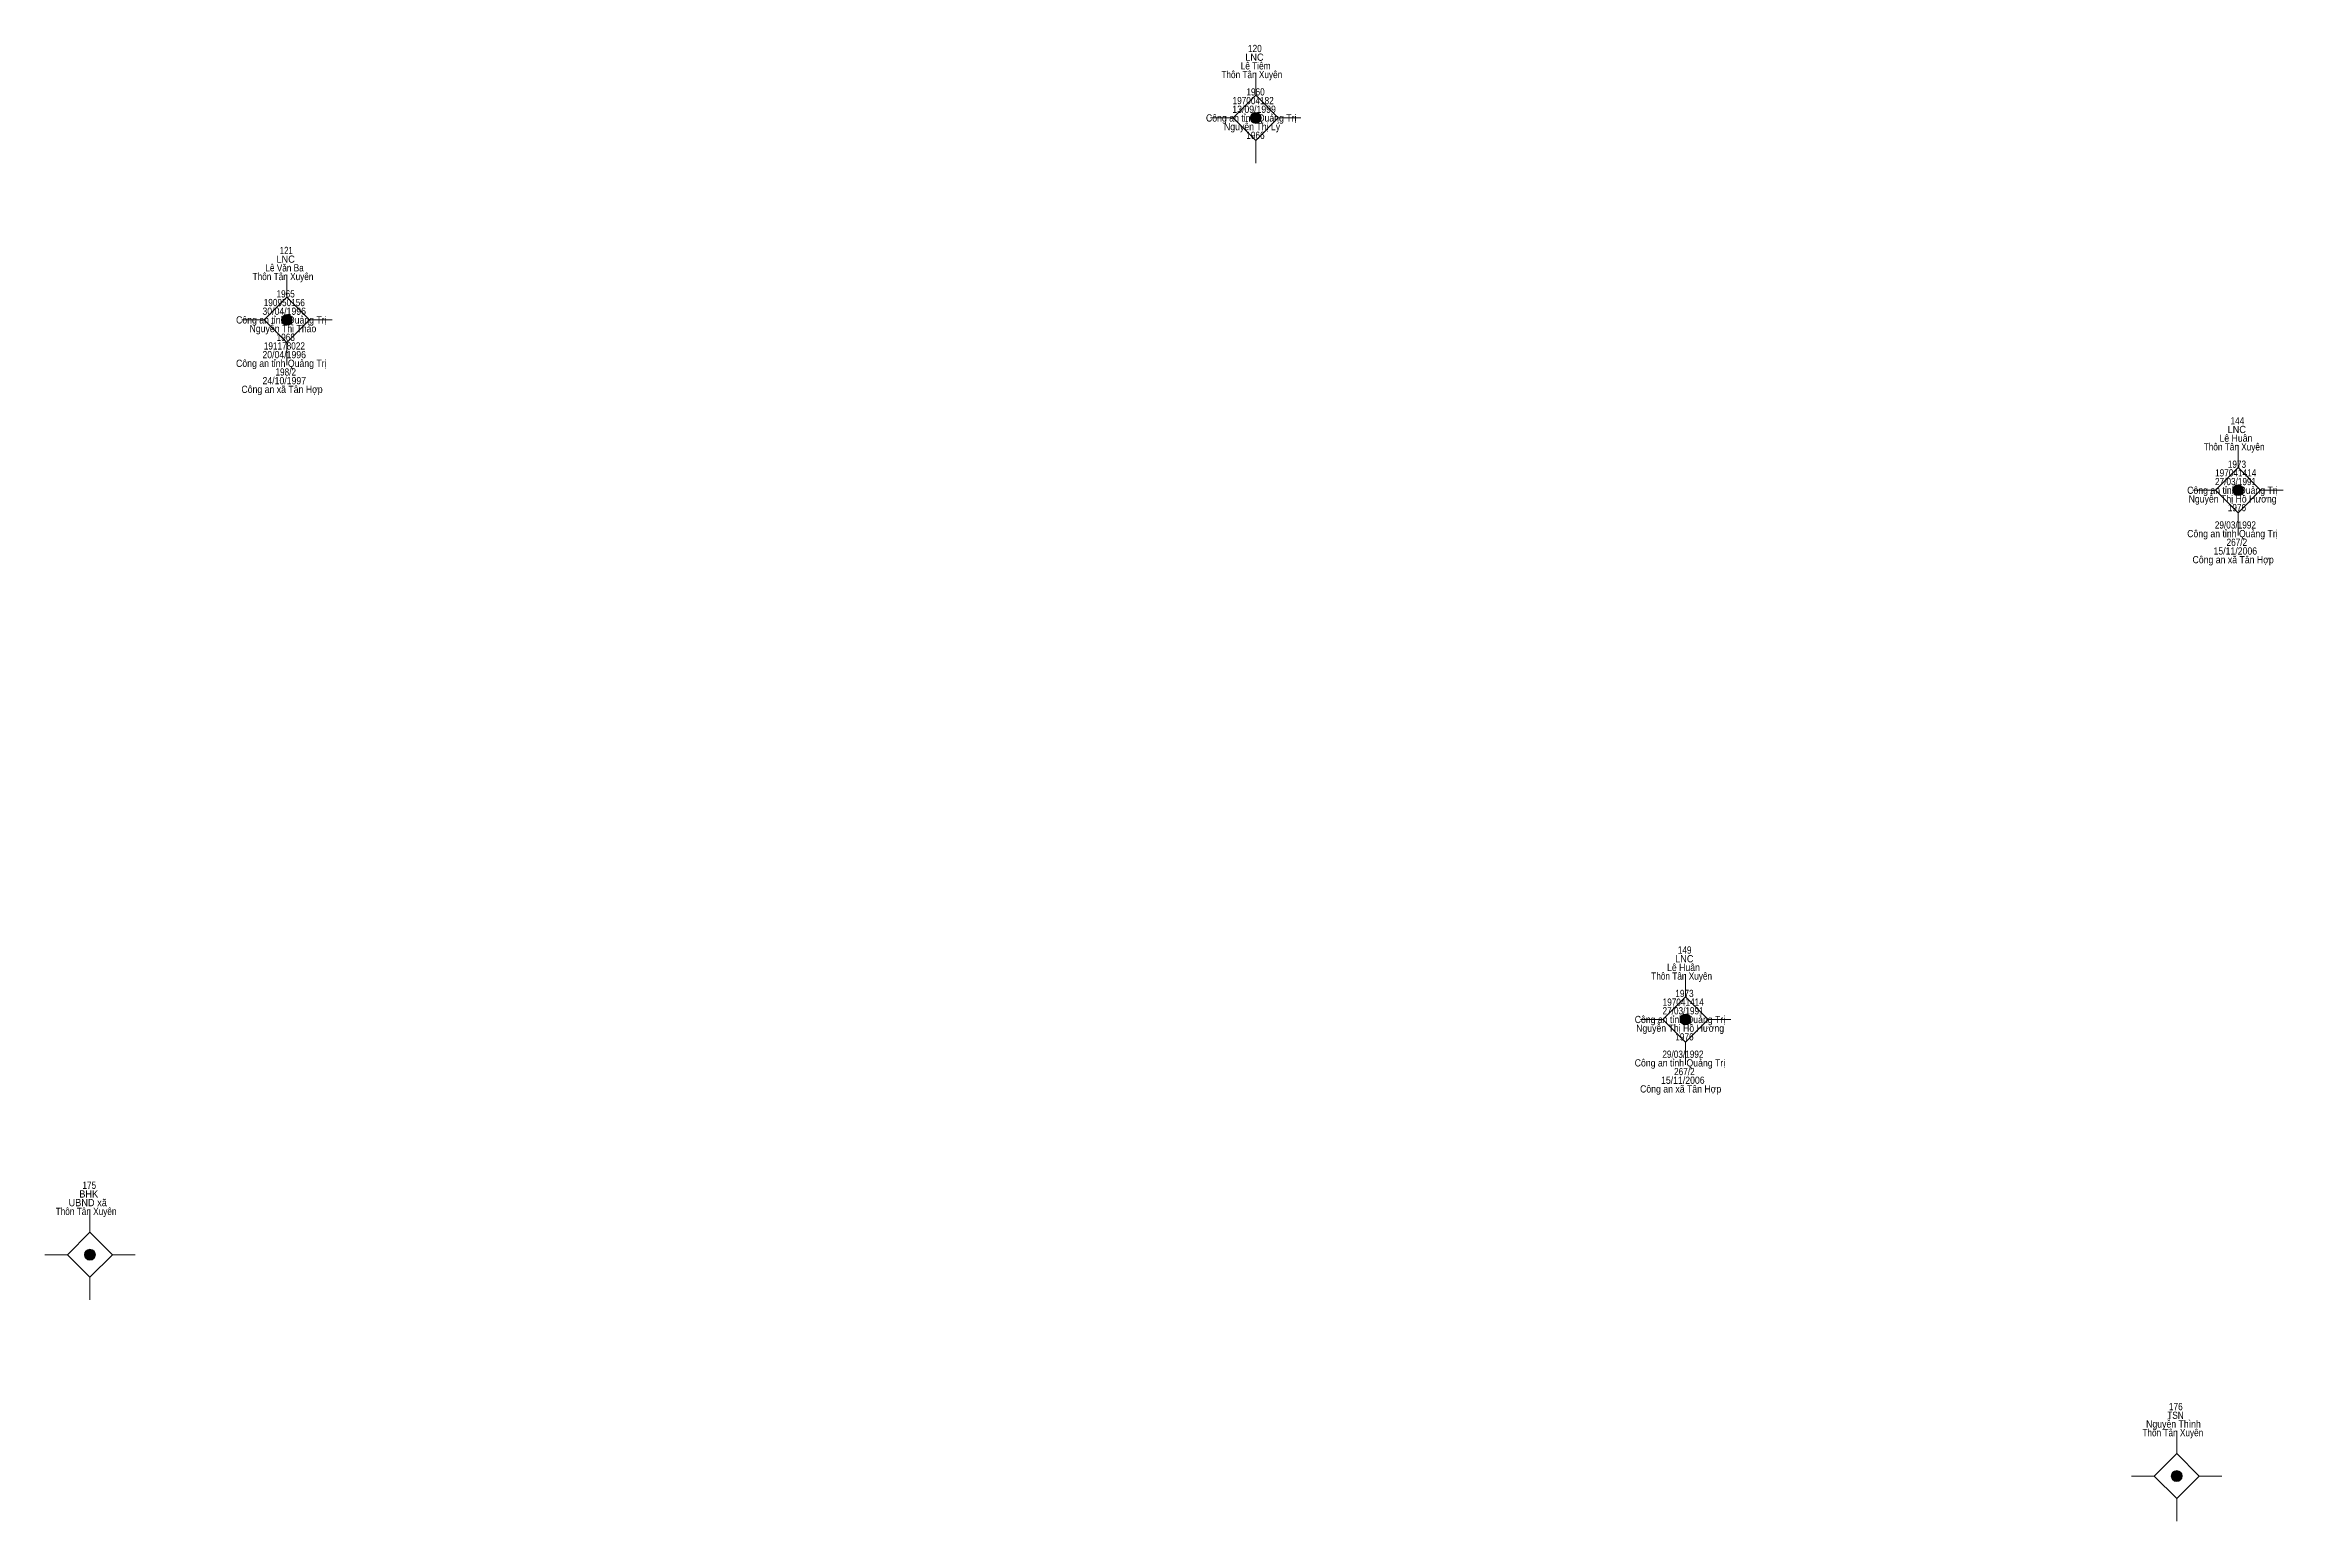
# Model space of a CAD drawing. Header units: metres. Extents: x 550999 to 552168, y 1840994 to 1841978.
# Drawn here: x 551880.7 to 552004.5, y 1841354.2 to 1841435.8 of the extents above; entities that cross this region are included whole.
import ezdxf
from ezdxf.enums import TextEntityAlignment as Align

# ---------------------------------------------------------------- set-up
doc = ezdxf.new("R2010")
doc.units = ezdxf.units.M
doc.header["$LTSCALE"] = 0.16
doc.layers.add('11', color=7, linetype='Continuous', lineweight=13)
doc.layers.add('15', color=7, linetype='Continuous')

msp = doc.modelspace()

# ---------------------------------------------------------------- hatches: boundary and pattern name
at = {"layer": '11'}
for points in [[(551947.9895, 1841431.8, 1), (551947.3895, 1841431.8, 1)], [(551894.4195, 1841420.63, 1), (551893.8195, 1841420.63, 1)], [(552002.3095, 1841411.21, 1), (552001.7095, 1841411.21, 1)], [(551971.7595, 1841381.94, 1), (551971.1595, 1841381.94, 1)], [(551883.5295, 1841368.93, 1), (551882.9295, 1841368.93, 1)], [(551998.9195, 1841356.69, 1), (551998.3195, 1841356.69, 1)]]:
    msp.add_hatch(color=256, dxfattribs=at).paths.add_polyline_path(points)

# ---------------------------------------------------------------- linework, layer by layer
for p, q in [((551947.69, 1841434.3), (551947.69, 1841433.05)), ((551946.44, 1841431.8), (551945.19, 1841431.8)), ((551950.19, 1841431.8), (551948.94, 1841431.8)), ((551947.69, 1841430.55), (551947.69, 1841429.3)), ((551894.12, 1841423.13), (551894.12, 1841421.88)), ((551892.87, 1841420.63), (551891.62, 1841420.63)), ((551896.62, 1841420.63), (551895.37, 1841420.63)), ((551894.12, 1841419.38), (551894.12, 1841418.13)), ((552002.01, 1841413.71), (552002.01, 1841412.46)), ((552000.76, 1841411.21), (551999.51, 1841411.21)), ((552004.51, 1841411.21), (552003.26, 1841411.21)), ((552002.01, 1841409.96), (552002.01, 1841408.71)), ((551971.46, 1841384.44), (551971.46, 1841383.19)), ((551970.21, 1841381.94), (551968.96, 1841381.94)), ((551973.96, 1841381.94), (551972.71, 1841381.94)), ((551971.46, 1841380.69), (551971.46, 1841379.44)), ((551883.23, 1841371.43), (551883.23, 1841370.18)), ((551881.98, 1841368.93), (551880.73, 1841368.93)), ((551885.73, 1841368.93), (551884.48, 1841368.93)), ((551883.23, 1841367.68), (551883.23, 1841366.43)), ((551998.62, 1841359.19), (551998.62, 1841357.94)), ((551997.37, 1841356.69), (551996.12, 1841356.69)), ((552001.12, 1841356.69), (551999.87, 1841356.69)), ((551998.62, 1841355.44), (551998.62, 1841354.19))]:
    msp.add_line(p, q, dxfattribs=at)
for points in [[(551947.69, 1841433.05), (551946.44, 1841431.8), (551947.69, 1841430.55), (551948.94, 1841431.8)], [(551894.12, 1841421.88), (551892.87, 1841420.63), (551894.12, 1841419.38), (551895.37, 1841420.63)], [(552002.01, 1841412.46), (552000.76, 1841411.21), (552002.01, 1841409.96), (552003.26, 1841411.21)], [(551971.46, 1841383.19), (551970.21, 1841381.94), (551971.46, 1841380.69), (551972.71, 1841381.94)], [(551883.23, 1841370.18), (551881.98, 1841368.93), (551883.23, 1841367.68), (551884.48, 1841368.93)], [(551998.62, 1841357.94), (551997.37, 1841356.69), (551998.62, 1841355.44), (551999.87, 1841356.69)]]:
    msp.add_lwpolyline(points, close=True, dxfattribs=at)
for centre in [(551947.6895, 1841431.8), (551894.1195, 1841420.63), (552002.0095, 1841411.21), (551971.4595, 1841381.94), (551883.2295, 1841368.93), (551998.6195, 1841356.69)]:
    msp.add_circle(centre, 0.3, dxfattribs=at)

# ---------------------------------------------------------------- texts
at = {"layer": '15'}
for s, width, p in [('120', 0.85, (551947.645, 1841435.44)), ('Thôn Tân Xuyên', 0.85, (551947.475, 1841434)), ('  Lê Tiêm', 0.85, (551947.56, 1841434.48)), ('LNC', 0.95, (551947.62, 1841434.96)), (' 1960', 0.85, (551947.62, 1841433.04)), (' Công an tỉnh Quảng Trị', 0.9, (551947.375, 1841431.6)), (' 13/09/1999', 0.9, (551947.535, 1841432.08)), ('197004182', 0.85, (551947.55, 1841432.56)), (' Nguyễn Thị Lý ', 0.9, (551947.49, 1841431.12)), (' 1966', 0.85, (551947.615, 1841430.64)), ('121', 0.8, (551894.085, 1841424.27)), ('Thôn Tân Xuyên', 0.85, (551893.905, 1841422.83)), ('Lê Văn Ba', 0.85, (551893.99, 1841423.31)), ('LNC', 0.95, (551894.05, 1841423.79)), ('1965', 0.85, (551894.05, 1841421.87)), ('Công an tỉnh Quảng Trị', 0.9, (551893.81, 1841420.43)), ('30/04/1996', 0.9, (551893.97, 1841420.91)), ('190950156', 0.85, (551893.975, 1841421.39)), ('Nguyễn Thị Thảo', 0.9, (551893.9, 1841419.95)), ('191178022', 0.85, (551893.98, 1841418.99)), ('1968', 0.85, (551894.055, 1841419.47)), ('Công an tỉnh Quảng Trị', 0.9, (551893.81, 1841418.03)), ('20/04/1996', 0.9, (551893.97, 1841418.51)), ('Công an xã Tân Hợp', 0.9, (551893.85, 1841416.59)), ('24/10/1997', 0.9, (551893.975, 1841417.07)), ('198/2', 0.85, (551894.055, 1841417.55)), ('LNC', 0.95, (552001.94, 1841414.37)), ('144', 0.85, (552001.975, 1841414.85)), ('Thôn Tân Xuyên', 0.85, (552001.795, 1841413.41)), ('Lê Huân', 0.9, (552001.895, 1841413.89)), ('197041414', 0.85, (552001.88, 1841411.97)), ('1973', 0.85, (552001.95, 1841412.45)), ('Công an tỉnh Quảng Trị', 0.9, (552001.7, 1841411.01)), ('Nguyễn Thị Hồ Hương', 0.9, (552001.71, 1841410.53)), ('27/03/1991', 0.85, (552001.875, 1841411.49)), ('29/03/1992', 0.85, (552001.865, 1841409.09)), ('1976', 0.85, (552001.95, 1841410.05)), ('Công an tỉnh Quảng Trị', 0.9, (552001.7, 1841408.61)), ('267/2', 0.85, (552001.945, 1841408.13)), ('Công an xã Tân Hợp', 0.9, (552001.74, 1841407.17)), ('15/11/2006', 0.9, (552001.86, 1841407.65)), ('149', 0.85, (551971.41, 1841385.58)), ('Lê Huân', 0.9, (551971.345, 1841384.62)), ('LNC', 0.95, (551971.39, 1841385.1)), ('Thôn Tân Xuyên', 0.85, (551971.245, 1841384.14)), ('1973', 0.85, (551971.4, 1841383.18)), ('27/03/1991', 0.85, (551971.325, 1841382.22)), ('197041414', 0.85, (551971.33, 1841382.7)), ('Công an tỉnh Quảng Trị', 0.9, (551971.15, 1841381.74)), ('Nguyễn Thị Hồ Hương', 0.9, (551971.16, 1841381.26)), ('1976', 0.85, (551971.4, 1841380.78)), ('Công an tỉnh Quảng Trị', 0.9, (551971.15, 1841379.34)), ('29/03/1992', 0.85, (551971.315, 1841379.82)), ('15/11/2006', 0.9, (551971.31, 1841378.38)), ('267/2', 0.85, (551971.395, 1841378.86)), ('Công an xã Tân Hợp', 0.9, (551971.19, 1841377.9)), ('BHK', 0.95, (551883.16, 1841372.09)), ('175', 0.85, (551883.19, 1841372.57)), ('Thôn Tân Xuyên', 0.85, (551883.015, 1841371.13)), ('UBND xã', 0.95, (551883.105, 1841371.61)), ('TSN', 0.85, (551998.555, 1841359.85)), ('176', 0.85, (551998.57, 1841360.33)), ('Thôn Tân Xuyên', 0.85, (551998.405, 1841358.89)), ('Nguyễn Thình', 0.9, (551998.44, 1841359.37))]:
    msp.add_text(s, height=0.4, dxfattribs=dict(at, width=width)).set_placement(p, align=Align.CENTER)

doc.saveas('drawing.dxf')
